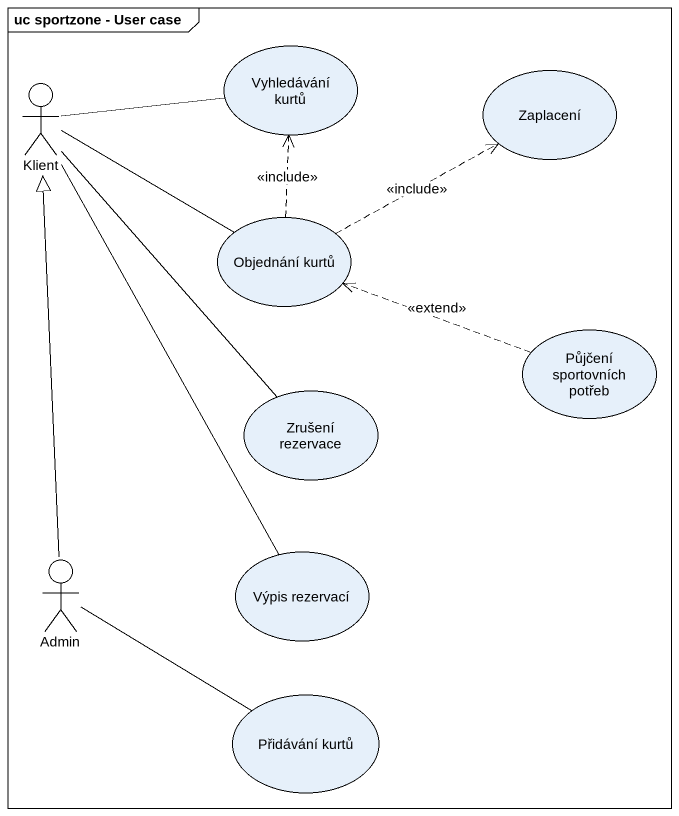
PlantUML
@startuml
mainframe uc sportzone - User case
actor Klient
usecase "Vyhledávání kurtů" as Vyhledávání_kurtů
usecase Zaplacení
usecase "Objednání kurtů" as Objednání_kurtů
usecase "Půjčení sportovních potřeb" as Půjčení_sportovních_potřeb
usecase "Zrušení rezervace" as Zrušení_rezervace
actor Admin
usecase "Výpis rezervací" as Výpis_rezervací
usecase "Přidávání kurtů" as Přidávání_kurtů
Klient -right- Vyhledávání_kurtů
Klient -right- Objednání_kurtů
Klient -- Zrušení_rezervace
Klient -- Výpis_rezervací
Objednání_kurtů .up.> Vyhledávání_kurtů : <<include>>
Objednání_kurtů .right.> Zaplacení : <<include>>
Půjčení_sportovních_potřeb .left.> Objednání_kurtů : <<extend>>
Admin -up-|> Klient
Přidávání_kurtů -left- Admin
@enduml
